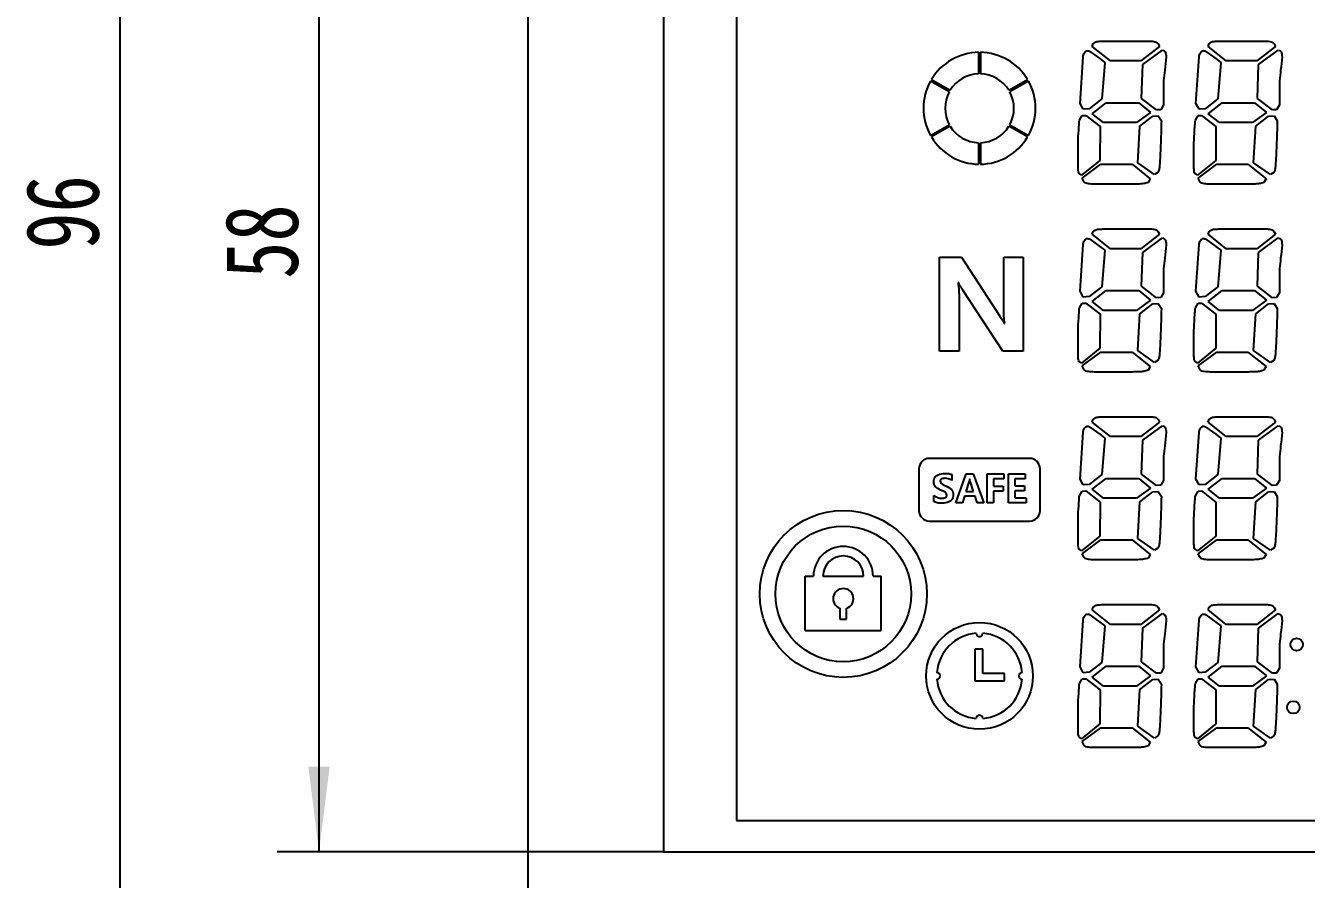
# Model space of a CAD drawing. Header units: millimetres. Extents: x 455 to 753, y 132 to 292.
# Drawn here: x 455.5 to 516.8, y 203 to 243.9 of the extents above; entities that cross this region are included whole.
import ezdxf

# ---------------------------------------------------------------- set-up
doc = ezdxf.new("R2010")
doc.units = ezdxf.units.MM
doc.layers.add('标注层', color=150, linetype='Continuous', lineweight=25)
doc.styles.add('SLDTEXTSTYLE2', font='hyswlongfangsong.ttf')
doc.styles.get("Standard").update_dxf_attribs({"font": 'hyswlongfangsong.ttf'})
doc.dimstyles.new('SLDDIMSTYLE1', dxfattribs={"dimtxt": 3.5, "dimasz": 4.08, "dimexe": 0, "dimexo": 0.0625, "dimgap": 0.875, "dimtad": 2, "dimrnd": 1e-09, "dimzin": 12, "dimdsep": 46, "dimtxsty": 'SLDTEXTSTYLE2', "dimsah": 1, "dimcen": 0.09, "dimadec": 0, "dimazin": 3, "dimtfac": 1, "dimtofl": 0, "dimtmove": 0, "dimatfit": 3, "dimfxl": 0, "dimfrac": 2, "dimtolj": 1, "dimtzin": 12, "dimarcsym": 0})
doc.dimstyles.new('SLDDIMSTYLE2', dxfattribs={"dimtxt": 0.18, "dimasz": 4.08, "dimexe": 0, "dimexo": 0.0625, "dimgap": 0, "dimtad": 0, "dimtih": 1, "dimtoh": 1, "dimdec": 0, "dimrnd": 1e-09, "dimzin": 0, "dimdsep": 46, "dimtxsty": 'Standard', "dimsah": 1, "dimcen": 0.09, "dimadec": 0, "dimazin": 0, "dimtfac": 4.08, "dimtdec": 0, "dimtofl": 0, "dimtmove": 0, "dimatfit": 3, "dimfxl": 0, "dimfrac": 2, "dimtolj": 1, "dimtzin": 0, "dimarcsym": 0})

# ---------------------------------------------------------------- blocks, each defined once
blk = doc.blocks.new('_D_1')
at = {"layer": '标注层'}
for p, q in [((479.545, 277.312), (458.004, 277.312)), ((460.004, 277.312), (460.004, 181.312)), ((479.545, 181.312), (458.004, 181.312))]:
    blk.add_line(p, q, dxfattribs=at)
for points in [[(460.004, 277.312), (459.496, 273.232), (460.512, 273.232)], [(460.004, 181.312), (460.512, 185.392), (459.496, 185.392)]]:
    blk.add_solid(points, dxfattribs=at)
at = {"layer": '标注层', "insert": (455.492, 233.171), "char_height": 3.5, "attachment_point": 1, "rotation": 90, "style": 'SLDTEXTSTYLE2'}
blk.add_mtext('96', dxfattribs=at)
blk = doc.blocks.new('_D_3')
at = {"layer": '标注层'}
for p, q in [((486.045, 262.312), (467.545, 262.312)), ((469.545, 262.312), (469.545, 204.312)), ((486.045, 204.312), (467.545, 204.312))]:
    blk.add_line(p, q, dxfattribs=at)
for points in [[(469.545, 262.312), (469.037, 258.232), (470.053, 258.232)], [(469.545, 204.312), (470.053, 208.392), (469.037, 208.392)]]:
    blk.add_solid(points, dxfattribs=at)
at = {"layer": '标注层', "insert": (465.033, 231.778), "char_height": 3.5, "attachment_point": 1, "rotation": 90, "style": 'SLDTEXTSTYLE2'}
blk.add_mtext('58', dxfattribs=at)

msp = doc.modelspace()

# ---------------------------------------------------------------- linework, layer by layer
at = {"color": 7, "linetype": 'Continuous', "lineweight": 25}
for p, q in [((479.545, 277.312), (479.545, 181.312)), ((486.045, 262.312), (486.045, 204.312)), ((489.545, 260.812), (489.545, 205.812)), ((506.576, 242.916), (506.631, 243.05)), ((507.158, 243.169), (509.365, 243.169)), ((509.743, 243.035), (509.807, 242.911)), ((512.128, 242.916), (512.183, 243.05)), ((512.71, 243.169), (514.917, 243.169)), ((515.295, 243.035), (515.359, 242.911)), ((501.143, 241.601), (501.143, 242.632)), ((501.225, 242.632), (501.225, 241.601)), ((505.997, 240.184), (506.147, 242.423)), ((506.47, 242.675), (506.948, 242.328)), ((507.451, 242.216), (506.576, 242.916)), ((506.948, 242.328), (507.188, 242.148)), ((509.807, 242.911), (508.912, 242.216)), ((509.002, 242.042), (509.944, 242.74)), ((509.944, 242.74), (510.002, 242.715)), ((511.549, 240.184), (511.7, 242.423)), ((512.023, 242.675), (512.5, 242.328)), ((513.003, 242.216), (512.128, 242.916)), ((512.5, 242.328), (512.74, 242.148)), ((515.359, 242.911), (514.465, 242.216)), ((514.554, 242.042), (515.496, 242.74)), ((515.496, 242.74), (515.554, 242.715)), ((507.188, 242.148), (507.045, 240.399)), ((508.912, 242.216), (507.451, 242.216)), ((508.949, 240.42), (509.002, 242.042)), ((512.74, 242.148), (512.597, 240.399)), ((514.465, 242.216), (513.003, 242.216)), ((514.502, 240.42), (514.554, 242.042)), ((499.735, 240.74), (498.842, 241.256)), ((498.883, 241.327), (499.776, 240.812)), ((502.592, 240.812), (503.485, 241.327)), ((503.526, 241.256), (502.633, 240.74)), ((509.997, 241.269), (509.997, 240.114)), ((515.549, 241.269), (515.549, 240.114)), ((506.149, 239.902), (505.997, 240.184)), ((506.438, 239.923), (506.149, 239.902)), ((507.045, 240.399), (506.438, 239.923)), ((506.58, 239.69), (507.249, 240.216)), ((507.249, 240.216), (508.811, 240.216)), ((508.811, 240.216), (509.378, 239.752)), ((509.667, 239.873), (508.949, 240.42)), ((509.863, 239.883), (509.667, 239.873)), ((509.997, 240.114), (509.863, 239.883)), ((511.701, 239.902), (511.549, 240.184)), ((511.99, 239.923), (511.701, 239.902)), ((512.597, 240.399), (511.99, 239.923)), ((512.133, 239.69), (512.801, 240.216)), ((512.801, 240.216), (514.363, 240.216)), ((514.363, 240.216), (514.93, 239.752)), ((515.219, 239.873), (514.502, 240.42)), ((515.416, 239.883), (515.219, 239.873)), ((515.549, 240.114), (515.416, 239.883)), ((505.97, 239.385), (506.1, 239.606)), ((506.1, 239.606), (506.269, 239.611)), ((506.269, 239.611), (506.957, 239.078)), ((507.128, 239.264), (506.58, 239.69)), ((508.71, 239.264), (507.128, 239.264)), ((509.378, 239.752), (508.71, 239.264)), ((508.868, 239.094), (509.478, 239.572)), ((509.478, 239.572), (509.741, 239.587)), ((509.741, 239.587), (509.894, 239.35)), ((511.523, 239.385), (511.652, 239.606)), ((511.652, 239.606), (511.822, 239.611)), ((511.822, 239.611), (512.509, 239.078)), ((512.68, 239.264), (512.133, 239.69)), ((514.262, 239.264), (512.68, 239.264)), ((514.93, 239.752), (514.262, 239.264)), ((514.42, 239.094), (515.03, 239.572)), ((515.03, 239.572), (515.294, 239.587)), ((515.294, 239.587), (515.447, 239.35)), ((498.842, 238.647), (499.735, 239.162)), ((499.776, 239.091), (498.883, 238.575)), ((503.485, 238.575), (502.592, 239.091)), ((502.633, 239.162), (503.526, 238.647)), ((506.957, 239.078), (506.949, 237.452)), ((508.759, 237.337), (508.868, 239.094)), ((512.509, 239.078), (512.502, 237.452)), ((514.311, 237.337), (514.42, 239.094)), ((501.143, 237.27), (501.143, 238.302)), ((501.225, 238.302), (501.225, 237.27)), ((505.902, 237.2), (505.902, 238.285)), ((511.454, 237.2), (511.454, 238.285)), ((506.949, 237.452), (506.072, 236.739)), ((512.502, 237.452), (511.624, 236.739)), ((506.098, 236.6), (507.002, 237.264)), ((507.002, 237.264), (508.488, 237.264)), ((508.488, 237.264), (509.357, 236.572)), ((509.569, 236.769), (508.759, 237.337)), ((509.729, 236.87), (509.569, 236.769)), ((511.651, 236.6), (512.554, 237.264)), ((512.554, 237.264), (514.041, 237.264)), ((514.041, 237.264), (514.91, 236.572)), ((515.121, 236.769), (514.311, 237.337)), ((515.282, 236.87), (515.121, 236.769)), ((506.072, 236.739), (505.96, 236.804)), ((506.194, 236.417), (506.098, 236.6)), ((508.494, 236.312), (506.686, 236.312)), ((509.357, 236.572), (509.258, 236.398)), ((511.624, 236.739), (511.512, 236.804)), ((511.746, 236.417), (511.651, 236.6)), ((514.047, 236.312), (512.238, 236.312)), ((514.91, 236.572), (514.81, 236.398)), ((506.576, 233.916), (506.631, 234.05)), ((507.451, 233.216), (506.576, 233.916)), ((507.158, 234.169), (509.365, 234.169)), ((509.807, 233.911), (508.912, 233.216)), ((509.002, 233.042), (509.944, 233.74)), ((509.743, 234.035), (509.807, 233.911)), ((509.944, 233.74), (510.002, 233.715)), ((512.128, 233.916), (512.183, 234.05)), ((513.003, 233.216), (512.128, 233.916)), ((512.71, 234.169), (514.917, 234.169)), ((515.359, 233.911), (514.465, 233.216)), ((514.554, 233.042), (515.496, 233.74)), ((515.295, 234.035), (515.359, 233.911)), ((515.496, 233.74), (515.554, 233.715)), ((505.997, 231.184), (506.147, 233.423)), ((506.47, 233.675), (506.948, 233.328)), ((506.948, 233.328), (507.188, 233.148)), ((507.188, 233.148), (507.045, 231.399)), ((508.912, 233.216), (507.451, 233.216)), ((511.549, 231.184), (511.7, 233.423)), ((512.023, 233.675), (512.5, 233.328)), ((512.5, 233.328), (512.74, 233.148)), ((512.74, 233.148), (512.597, 231.399)), ((514.465, 233.216), (513.003, 233.216)), ((499.27, 228.316), (499.27, 232.816)), ((499.27, 232.816), (500.317, 232.816)), ((500.317, 232.816), (502.157, 229.987)), ((502.343, 230.251), (502.343, 232.816)), ((502.343, 232.816), (503.276, 232.816)), ((503.276, 232.816), (503.276, 228.316)), ((508.949, 231.42), (509.002, 233.042)), ((514.502, 231.42), (514.554, 233.042)), ((509.997, 232.269), (509.997, 231.114)), ((515.549, 232.269), (515.549, 231.114)), ((500.169, 231.594), (500.154, 231.594)), ((507.045, 231.399), (506.438, 230.923)), ((509.667, 230.873), (508.949, 231.42)), ((512.597, 231.399), (511.99, 230.923)), ((515.219, 230.873), (514.502, 231.42)), ((500.203, 230.876), (500.203, 228.316)), ((502.293, 228.316), (500.384, 231.228)), ((506.149, 230.902), (505.997, 231.184)), ((506.438, 230.923), (506.149, 230.902)), ((506.58, 230.69), (507.249, 231.216)), ((507.128, 230.264), (506.58, 230.69)), ((507.249, 231.216), (508.811, 231.216)), ((509.378, 230.752), (508.71, 230.264)), ((508.811, 231.216), (509.378, 230.752)), ((509.863, 230.883), (509.667, 230.873)), ((509.997, 231.114), (509.863, 230.883)), ((511.701, 230.902), (511.549, 231.184)), ((511.99, 230.923), (511.701, 230.902)), ((512.133, 230.69), (512.801, 231.216)), ((512.68, 230.264), (512.133, 230.69)), ((512.801, 231.216), (514.363, 231.216)), ((514.93, 230.752), (514.262, 230.264)), ((514.363, 231.216), (514.93, 230.752)), ((515.416, 230.883), (515.219, 230.873)), ((515.549, 231.114), (515.416, 230.883)), ((505.97, 230.385), (506.1, 230.606)), ((506.1, 230.606), (506.269, 230.611)), ((506.269, 230.611), (506.957, 230.078)), ((506.957, 230.078), (506.949, 228.452)), ((508.71, 230.264), (507.128, 230.264)), ((508.759, 228.337), (508.868, 230.094)), ((508.868, 230.094), (509.478, 230.572)), ((509.478, 230.572), (509.741, 230.587)), ((509.741, 230.587), (509.894, 230.35)), ((511.523, 230.385), (511.652, 230.606)), ((511.652, 230.606), (511.822, 230.611)), ((511.822, 230.611), (512.509, 230.078)), ((512.509, 230.078), (512.502, 228.452)), ((514.262, 230.264), (512.68, 230.264)), ((514.311, 228.337), (514.42, 230.094)), ((514.42, 230.094), (515.03, 230.572)), ((515.03, 230.572), (515.294, 230.587)), ((515.294, 230.587), (515.447, 230.35)), ((502.38, 229.629), (502.395, 229.629)), ((505.902, 228.2), (505.902, 229.285)), ((511.454, 228.2), (511.454, 229.285)), ((500.203, 228.316), (499.27, 228.316)), ((503.276, 228.316), (502.293, 228.316)), ((506.949, 228.452), (506.072, 227.739)), ((506.098, 227.6), (507.002, 228.264)), ((507.002, 228.264), (508.488, 228.264)), ((508.488, 228.264), (509.357, 227.572)), ((509.569, 227.769), (508.759, 228.337)), ((512.502, 228.452), (511.624, 227.739)), ((511.651, 227.6), (512.554, 228.264)), ((512.554, 228.264), (514.041, 228.264)), ((514.041, 228.264), (514.91, 227.572)), ((515.121, 227.769), (514.311, 228.337)), ((506.072, 227.739), (505.96, 227.804)), ((509.729, 227.87), (509.569, 227.769)), ((511.624, 227.739), (511.512, 227.804)), ((515.282, 227.87), (515.121, 227.769)), ((506.194, 227.417), (506.098, 227.6)), ((508.494, 227.312), (506.686, 227.312)), ((509.357, 227.572), (509.258, 227.398)), ((511.746, 227.417), (511.651, 227.6)), ((514.047, 227.312), (512.238, 227.312)), ((514.91, 227.572), (514.81, 227.398)), ((507.158, 225.169), (509.365, 225.169)), ((512.71, 225.169), (514.917, 225.169)), ((506.47, 224.675), (506.948, 224.328)), ((506.576, 224.916), (506.631, 225.05)), ((507.451, 224.216), (506.576, 224.916)), ((509.807, 224.911), (508.912, 224.216)), ((509.002, 224.042), (509.944, 224.74)), ((509.743, 225.035), (509.807, 224.911)), ((509.944, 224.74), (510.002, 224.715)), ((512.023, 224.675), (512.5, 224.328)), ((512.128, 224.916), (512.183, 225.05)), ((513.003, 224.216), (512.128, 224.916)), ((515.359, 224.911), (514.465, 224.216)), ((514.554, 224.042), (515.496, 224.74)), ((515.295, 225.035), (515.359, 224.911)), ((515.496, 224.74), (515.554, 224.715)), ((505.997, 222.184), (506.147, 224.423)), ((506.948, 224.328), (507.188, 224.148)), ((507.188, 224.148), (507.045, 222.399)), ((508.912, 224.216), (507.451, 224.216)), ((508.949, 222.42), (509.002, 224.042)), ((511.549, 222.184), (511.7, 224.423)), ((512.5, 224.328), (512.74, 224.148)), ((512.74, 224.148), (512.597, 222.399)), ((514.465, 224.216), (513.003, 224.216)), ((514.502, 222.42), (514.554, 224.042)), ((503.584, 223.17), (498.784, 223.17)), ((509.997, 223.269), (509.997, 222.114)), ((515.549, 223.269), (515.549, 222.114)), ((498.284, 222.67), (498.284, 220.67)), ((499.86, 222.401), (499.86, 222.115)), ((500.048, 221.039), (500.543, 222.439)), ((500.543, 222.439), (500.884, 222.439)), ((500.884, 222.439), (501.397, 221.039)), ((501.55, 221.039), (501.55, 222.439)), ((501.55, 222.439), (502.353, 222.439)), ((501.85, 222.2), (501.85, 221.841)), ((502.353, 222.2), (501.85, 222.2)), ((502.353, 222.439), (502.353, 222.2)), ((502.575, 222.439), (503.377, 222.439)), ((502.575, 221.039), (502.575, 222.439)), ((502.876, 222.2), (502.876, 221.858)), ((503.377, 222.2), (502.876, 222.2)), ((503.377, 222.439), (503.377, 222.2)), ((504.084, 220.67), (504.084, 222.67)), ((506.149, 221.902), (505.997, 222.184)), ((507.045, 222.399), (506.438, 221.923)), ((506.58, 221.69), (507.249, 222.216)), ((507.249, 222.216), (508.811, 222.216)), ((508.811, 222.216), (509.378, 221.752)), ((509.667, 221.873), (508.949, 222.42)), ((509.997, 222.114), (509.863, 221.883)), ((511.701, 221.902), (511.549, 222.184)), ((512.597, 222.399), (511.99, 221.923)), ((512.133, 221.69), (512.801, 222.216)), ((512.801, 222.216), (514.363, 222.216)), ((514.363, 222.216), (514.93, 221.752)), ((515.219, 221.873), (514.502, 222.42)), ((515.549, 222.114), (515.416, 221.883)), ((500.69, 222.08), (500.533, 221.585)), ((500.533, 221.585), (500.902, 221.585)), ((500.902, 221.585), (500.735, 222.076)), ((501.85, 221.841), (502.318, 221.841)), ((501.857, 221.602), (501.857, 221.039)), ((502.318, 221.602), (501.857, 221.602)), ((502.318, 221.841), (502.318, 221.602)), ((502.876, 221.858), (503.343, 221.858)), ((502.882, 221.619), (502.882, 221.278)), ((503.343, 221.619), (502.882, 221.619)), ((503.343, 221.858), (503.343, 221.619)), ((505.97, 221.385), (506.1, 221.606)), ((506.1, 221.606), (506.269, 221.611)), ((506.438, 221.923), (506.149, 221.902)), ((506.269, 221.611), (506.957, 221.078)), ((507.128, 221.264), (506.58, 221.69)), ((509.378, 221.752), (508.71, 221.264)), ((508.868, 221.094), (509.478, 221.572)), ((509.478, 221.572), (509.741, 221.587)), ((509.863, 221.883), (509.667, 221.873)), ((509.741, 221.587), (509.894, 221.35)), ((511.523, 221.385), (511.652, 221.606)), ((511.652, 221.606), (511.822, 221.611)), ((511.99, 221.923), (511.701, 221.902)), ((511.822, 221.611), (512.509, 221.078)), ((512.68, 221.264), (512.133, 221.69)), ((514.93, 221.752), (514.262, 221.264)), ((514.42, 221.094), (515.03, 221.572)), ((515.03, 221.572), (515.294, 221.587)), ((515.416, 221.883), (515.219, 221.873)), ((515.294, 221.587), (515.447, 221.35)), ((498.989, 221.099), (498.989, 221.397)), ((500.367, 221.039), (500.048, 221.039)), ((500.468, 221.363), (500.367, 221.039)), ((500.972, 221.363), (500.468, 221.363)), ((501.076, 221.039), (500.972, 221.363)), ((501.397, 221.039), (501.076, 221.039)), ((501.857, 221.039), (501.55, 221.039)), ((503.411, 221.039), (502.575, 221.039)), ((502.882, 221.278), (503.411, 221.278)), ((503.411, 221.278), (503.411, 221.039)), ((506.957, 221.078), (506.949, 219.452)), ((508.71, 221.264), (507.128, 221.264)), ((508.759, 219.337), (508.868, 221.094)), ((512.509, 221.078), (512.502, 219.452)), ((514.262, 221.264), (512.68, 221.264)), ((514.311, 219.337), (514.42, 221.094)), ((505.902, 219.2), (505.902, 220.285)), ((511.454, 219.2), (511.454, 220.285)), ((498.784, 220.17), (503.584, 220.17)), ((506.949, 219.452), (506.072, 218.739)), ((506.098, 218.6), (507.002, 219.264)), ((507.002, 219.264), (508.488, 219.264)), ((508.488, 219.264), (509.357, 218.572)), ((509.569, 218.769), (508.759, 219.337)), ((512.502, 219.452), (511.624, 218.739)), ((511.651, 218.6), (512.554, 219.264)), ((512.554, 219.264), (514.041, 219.264)), ((514.041, 219.264), (514.91, 218.572)), ((515.121, 218.769), (514.311, 219.337)), ((506.072, 218.739), (505.96, 218.804)), ((506.194, 218.417), (506.098, 218.6)), ((509.357, 218.572), (509.258, 218.398)), ((509.729, 218.87), (509.569, 218.769)), ((511.624, 218.739), (511.512, 218.804)), ((511.746, 218.417), (511.651, 218.6)), ((514.91, 218.572), (514.81, 218.398)), ((515.282, 218.87), (515.121, 218.769)), ((508.494, 218.312), (506.686, 218.312)), ((514.047, 218.312), (512.238, 218.312)), ((492.838, 214.922), (492.838, 217.522)), ((492.838, 217.522), (493.228, 217.522)), ((493.683, 217.522), (495.633, 217.522)), ((496.088, 217.522), (496.478, 217.522)), ((496.478, 214.922), (496.478, 217.522)), ((494.495, 215.99), (494.495, 215.47)), ((494.82, 215.47), (494.82, 215.99)), ((506.576, 215.916), (506.631, 216.05)), ((507.158, 216.169), (509.365, 216.169)), ((509.743, 216.035), (509.807, 215.911)), ((512.128, 215.916), (512.183, 216.05)), ((512.71, 216.169), (514.917, 216.169)), ((515.295, 216.035), (515.359, 215.911)), ((494.495, 215.47), (494.82, 215.47)), ((505.997, 213.184), (506.147, 215.423)), ((506.47, 215.675), (506.948, 215.328)), ((507.451, 215.216), (506.576, 215.916)), ((509.807, 215.911), (508.912, 215.216)), ((509.002, 215.042), (509.944, 215.74)), ((509.944, 215.74), (510.002, 215.715)), ((511.549, 213.184), (511.7, 215.423)), ((512.023, 215.675), (512.5, 215.328)), ((513.003, 215.216), (512.128, 215.916)), ((515.359, 215.911), (514.465, 215.216)), ((514.554, 215.042), (515.496, 215.74)), ((515.496, 215.74), (515.554, 215.715)), ((492.838, 214.922), (496.478, 214.922)), ((506.948, 215.328), (507.188, 215.148)), ((507.188, 215.148), (507.045, 213.399)), ((508.912, 215.216), (507.451, 215.216)), ((508.949, 213.42), (509.002, 215.042)), ((512.5, 215.328), (512.74, 215.148)), ((512.74, 215.148), (512.597, 213.399)), ((514.465, 215.216), (513.003, 215.216)), ((514.502, 213.42), (514.554, 215.042)), ((509.997, 214.269), (509.997, 213.114)), ((515.549, 214.269), (515.549, 213.114)), ((500.961, 214.032), (500.961, 212.519)), ((501.341, 214.032), (500.961, 214.032)), ((501.341, 212.87), (501.341, 214.032)), ((506.149, 212.902), (505.997, 213.184)), ((506.438, 212.923), (506.149, 212.902)), ((507.045, 213.399), (506.438, 212.923)), ((506.58, 212.69), (507.249, 213.216)), ((507.249, 213.216), (508.811, 213.216)), ((508.811, 213.216), (509.378, 212.752)), ((509.667, 212.873), (508.949, 213.42)), ((509.863, 212.883), (509.667, 212.873)), ((509.997, 213.114), (509.863, 212.883)), ((511.701, 212.902), (511.549, 213.184)), ((511.99, 212.923), (511.701, 212.902)), ((512.597, 213.399), (511.99, 212.923)), ((512.133, 212.69), (512.801, 213.216)), ((512.801, 213.216), (514.363, 213.216)), ((514.363, 213.216), (514.93, 212.752)), ((515.219, 212.873), (514.502, 213.42)), ((515.416, 212.883), (515.219, 212.873)), ((515.549, 213.114), (515.416, 212.883)), ((500.961, 212.519), (502.373, 212.519)), ((502.373, 212.87), (501.341, 212.87)), ((502.373, 212.519), (502.373, 212.87)), ((505.97, 212.385), (506.1, 212.606)), ((506.1, 212.606), (506.269, 212.611)), ((506.269, 212.611), (506.957, 212.078)), ((507.128, 212.264), (506.58, 212.69)), ((509.378, 212.752), (508.71, 212.264)), ((508.868, 212.094), (509.478, 212.572)), ((509.478, 212.572), (509.741, 212.587)), ((509.741, 212.587), (509.894, 212.35)), ((511.523, 212.385), (511.652, 212.606)), ((511.652, 212.606), (511.822, 212.611)), ((511.822, 212.611), (512.509, 212.078)), ((512.68, 212.264), (512.133, 212.69)), ((514.93, 212.752), (514.262, 212.264)), ((514.42, 212.094), (515.03, 212.572)), ((515.03, 212.572), (515.294, 212.587)), ((515.294, 212.587), (515.447, 212.35)), ((506.957, 212.078), (506.949, 210.452)), ((508.71, 212.264), (507.128, 212.264)), ((508.759, 210.337), (508.868, 212.094)), ((512.509, 212.078), (512.502, 210.452)), ((514.262, 212.264), (512.68, 212.264)), ((514.311, 210.337), (514.42, 212.094)), ((505.902, 210.2), (505.902, 211.285)), ((511.454, 210.2), (511.454, 211.285)), ((506.949, 210.452), (506.072, 209.739)), ((512.502, 210.452), (511.624, 209.739)), ((506.098, 209.6), (507.002, 210.264)), ((507.002, 210.264), (508.488, 210.264)), ((508.488, 210.264), (509.357, 209.572)), ((509.569, 209.769), (508.759, 210.337)), ((509.729, 209.87), (509.569, 209.769)), ((511.651, 209.6), (512.554, 210.264)), ((512.554, 210.264), (514.041, 210.264)), ((514.041, 210.264), (514.91, 209.572)), ((515.121, 209.769), (514.311, 210.337)), ((515.282, 209.87), (515.121, 209.769)), ((506.072, 209.739), (505.96, 209.804)), ((506.194, 209.417), (506.098, 209.6)), ((508.494, 209.312), (506.686, 209.312)), ((509.357, 209.572), (509.258, 209.398)), ((511.624, 209.739), (511.512, 209.804)), ((511.746, 209.417), (511.651, 209.6)), ((514.047, 209.312), (512.238, 209.312)), ((514.91, 209.572), (514.81, 209.398)), ((489.545, 205.812), (534.545, 205.812)), ((486.045, 204.312), (538.045, 204.312))]:
    msp.add_line(p, q, dxfattribs=at)
for centre, radius in [((494.658, 216.677), 4), ((494.658, 216.677), 3.25), ((501.184, 212.75), 2.557), ((516.374, 214.253), 0.3), ((516.212, 211.24), 0.3)]:
    msp.add_circle(centre, radius, dxfattribs=at)
for centre, radius, start, end in [((501.184, 239.951), 2.681, 90.88151, 149.11849), ((501.184, 239.951), 2.681, 30.88151, 89.11849), ((501.184, 239.951), 2.681, 150.88151, 209.11849), ((501.184, 239.951), 1.65, 91.43254, 148.56746), ((501.184, 239.951), 1.65, 31.43254, 88.56746), ((501.184, 239.951), 2.681, 330.88151, 29.11849), ((501.184, 239.951), 1.65, 151.43254, 208.56746), ((501.184, 239.951), 1.65, 331.43254, 28.56746), ((501.184, 239.951), 1.65, 211.43254, 268.56746), ((501.184, 239.951), 1.65, 271.43254, 328.56746), ((501.184, 239.951), 2.681, 210.88151, 269.11849), ((501.184, 239.951), 2.681, 270.88151, 329.11849), ((498.784, 222.67), 0.5, 90, 180), ((503.584, 222.67), 0.5, 0, 90), ((498.784, 220.67), 0.5, 180, 270), ((503.584, 220.67), 0.5, 270, 0), ((494.658, 217.522), 1.43, 0, 180), ((494.658, 217.522), 0.975, 0, 180), ((494.658, 216.449), 0.487, 289.47122, 250.52878), ((501.184, 212.75), 2.046, 94.61022, 175.38978), ((501.184, 214.796), 0.165, 182.30511, 357.69489), ((501.184, 212.75), 2.046, 4.61022, 85.38978), ((499.138, 212.75), 0.165, 272.30511, 87.69489), ((503.23, 212.75), 0.165, 92.30511, 267.69489), ((501.184, 212.75), 2.046, 184.61022, 265.38978), ((501.184, 212.75), 2.046, 274.61022, 355.38978), ((501.184, 210.704), 0.165, 2.30511, 177.69489)]:
    msp.add_arc(centre, radius, start, end, dxfattribs=at)
for points, knots in [([(506.631, 243.05), (506.672, 243.082), (506.754, 243.147), (506.944, 243.162), (507.077, 243.166), (507.158, 243.169)], [0, 0, 0, 0, 0.274315, 0.556493, 1, 1, 1, 1]), ([(509.365, 243.169), (509.443, 243.166), (509.552, 243.162), (509.686, 243.11), (509.724, 243.06), (509.743, 243.035)], [0, 0, 0, 0, 0.559363, 0.780636, 1, 1, 1, 1]), ([(512.183, 243.05), (512.224, 243.082), (512.306, 243.147), (512.496, 243.162), (512.629, 243.166), (512.71, 243.169)], [0, 0, 0, 0, 0.274315, 0.556493, 1, 1, 1, 1]), ([(514.917, 243.169), (514.995, 243.166), (515.104, 243.162), (515.239, 243.11), (515.276, 243.06), (515.295, 243.035)], [0, 0, 0, 0, 0.559363, 0.780636, 1, 1, 1, 1]), ([(506.147, 242.423), (506.156, 242.472), (506.172, 242.56), (506.227, 242.629), (506.252, 242.66)], [0, 0, 0, 0, 0.55918, 1, 1, 1, 1]), ([(506.252, 242.66), (506.269, 242.677), (506.3, 242.707), (506.343, 242.712), (506.362, 242.715)], [0, 0, 0, 0, 0.559055, 1, 1, 1, 1]), ([(506.362, 242.715), (506.383, 242.712), (506.423, 242.706), (506.456, 242.684), (506.47, 242.675)], [0, 0, 0, 0, 0.557921, 1, 1, 1, 1]), ([(510.121, 242.408), (510.1, 242.195), (510.063, 241.815), (510.017, 241.435), (509.997, 241.269)], [0, 0, 0, 0, 0.559951, 1, 1, 1, 1]), ([(510.002, 242.715), (510.028, 242.696), (510.082, 242.657), (510.115, 242.541), (510.119, 242.459), (510.121, 242.408)], [0, 0, 0, 0, 0.277769, 0.559547, 1, 1, 1, 1]), ([(511.7, 242.423), (511.709, 242.472), (511.725, 242.56), (511.78, 242.629), (511.804, 242.66)], [0, 0, 0, 0, 0.55918, 1, 1, 1, 1]), ([(511.804, 242.66), (511.821, 242.677), (511.853, 242.707), (511.895, 242.712), (511.914, 242.715)], [0, 0, 0, 0, 0.559055, 1, 1, 1, 1]), ([(511.914, 242.715), (511.936, 242.712), (511.975, 242.706), (512.008, 242.684), (512.023, 242.675)], [0, 0, 0, 0, 0.557921, 1, 1, 1, 1]), ([(515.673, 242.408), (515.652, 242.195), (515.616, 241.815), (515.57, 241.435), (515.549, 241.269)], [0, 0, 0, 0, 0.559951, 1, 1, 1, 1]), ([(515.554, 242.715), (515.581, 242.696), (515.634, 242.657), (515.668, 242.541), (515.671, 242.459), (515.673, 242.408)], [0, 0, 0, 0, 0.277769, 0.559547, 1, 1, 1, 1]), ([(505.902, 238.285), (505.912, 238.49), (505.925, 238.777), (505.948, 239.143), (505.963, 239.304), (505.97, 239.385)], [0, 0, 0, 0, 0.560112, 0.780161, 1, 1, 1, 1]), ([(509.894, 239.35), (509.89, 239.15), (509.882, 238.75), (509.856, 238.192), (509.839, 237.677), (509.817, 237.363), (509.807, 237.206)], [0, 0, 0, 0, 0.279977, 0.56002, 0.780055, 1, 1, 1, 1]), ([(511.454, 238.285), (511.464, 238.49), (511.478, 238.777), (511.5, 239.143), (511.515, 239.304), (511.523, 239.385)], [0, 0, 0, 0, 0.560112, 0.780161, 1, 1, 1, 1]), ([(515.447, 239.35), (515.443, 239.15), (515.435, 238.75), (515.409, 238.192), (515.391, 237.677), (515.37, 237.363), (515.359, 237.206)], [0, 0, 0, 0, 0.279977, 0.56002, 0.780055, 1, 1, 1, 1]), ([(505.96, 236.804), (505.944, 236.838), (505.91, 236.907), (505.905, 237.044), (505.903, 237.141), (505.902, 237.2)], [0, 0, 0, 0, 0.276534, 0.558593, 1, 1, 1, 1]), ([(509.807, 237.206), (509.802, 237.141), (509.793, 237.025), (509.749, 236.917), (509.729, 236.87)], [0, 0, 0, 0, 0.55934, 1, 1, 1, 1]), ([(511.512, 236.804), (511.496, 236.838), (511.463, 236.907), (511.457, 237.044), (511.455, 237.141), (511.454, 237.2)], [0, 0, 0, 0, 0.2765342, 0.5585926, 1, 1, 1, 1]), ([(515.359, 237.206), (515.354, 237.141), (515.345, 237.025), (515.301, 236.917), (515.282, 236.87)], [0, 0, 0, 0, 0.55934, 1, 1, 1, 1]), ([(506.686, 236.312), (506.59, 236.315), (506.456, 236.319), (506.282, 236.345), (506.223, 236.393), (506.194, 236.417)], [0, 0, 0, 0, 0.562598, 0.783601, 1, 1, 1, 1]), ([(509.258, 236.398), (509.189, 236.376), (509.052, 236.331), (508.793, 236.317), (508.607, 236.314), (508.494, 236.312)], [0, 0, 0, 0, 0.278674, 0.559171, 1, 1, 1, 1]), ([(512.238, 236.312), (512.142, 236.315), (512.009, 236.319), (511.834, 236.345), (511.775, 236.393), (511.746, 236.417)], [0, 0, 0, 0, 0.562598, 0.783601, 1, 1, 1, 1]), ([(514.81, 236.398), (514.741, 236.376), (514.604, 236.331), (514.345, 236.317), (514.16, 236.314), (514.047, 236.312)], [0, 0, 0, 0, 0.2786743, 0.5591706, 1, 1, 1, 1]), ([(506.631, 234.05), (506.672, 234.082), (506.754, 234.147), (506.944, 234.162), (507.077, 234.166), (507.158, 234.169)], [0, 0, 0, 0, 0.274315, 0.556493, 1, 1, 1, 1]), ([(509.365, 234.169), (509.443, 234.166), (509.552, 234.162), (509.686, 234.11), (509.724, 234.06), (509.743, 234.035)], [0, 0, 0, 0, 0.559363, 0.780636, 1, 1, 1, 1]), ([(512.183, 234.05), (512.224, 234.082), (512.306, 234.147), (512.496, 234.162), (512.629, 234.166), (512.71, 234.169)], [0, 0, 0, 0, 0.274315, 0.556493, 1, 1, 1, 1]), ([(514.917, 234.169), (514.995, 234.166), (515.104, 234.162), (515.239, 234.11), (515.276, 234.06), (515.295, 234.035)], [0, 0, 0, 0, 0.559363, 0.780636, 1, 1, 1, 1]), ([(506.147, 233.423), (506.156, 233.472), (506.172, 233.56), (506.227, 233.629), (506.252, 233.66)], [0, 0, 0, 0, 0.55918, 1, 1, 1, 1]), ([(506.252, 233.66), (506.269, 233.677), (506.3, 233.707), (506.343, 233.712), (506.362, 233.715)], [0, 0, 0, 0, 0.559055, 1, 1, 1, 1]), ([(506.362, 233.715), (506.383, 233.712), (506.423, 233.706), (506.456, 233.684), (506.47, 233.675)], [0, 0, 0, 0, 0.557921, 1, 1, 1, 1]), ([(510.121, 233.408), (510.1, 233.195), (510.063, 232.815), (510.017, 232.435), (509.997, 232.269)], [0, 0, 0, 0, 0.559951, 1, 1, 1, 1]), ([(510.002, 233.715), (510.028, 233.696), (510.082, 233.657), (510.115, 233.541), (510.119, 233.459), (510.121, 233.408)], [0, 0, 0, 0, 0.277769, 0.559547, 1, 1, 1, 1]), ([(511.7, 233.423), (511.709, 233.472), (511.725, 233.56), (511.78, 233.629), (511.804, 233.66)], [0, 0, 0, 0, 0.55918, 1, 1, 1, 1]), ([(511.804, 233.66), (511.821, 233.677), (511.853, 233.707), (511.895, 233.712), (511.914, 233.715)], [0, 0, 0, 0, 0.559055, 1, 1, 1, 1]), ([(511.914, 233.715), (511.936, 233.712), (511.975, 233.706), (512.008, 233.684), (512.023, 233.675)], [0, 0, 0, 0, 0.557921, 1, 1, 1, 1]), ([(515.673, 233.408), (515.652, 233.195), (515.616, 232.815), (515.57, 232.435), (515.549, 232.269)], [0, 0, 0, 0, 0.559951, 1, 1, 1, 1]), ([(515.554, 233.715), (515.581, 233.696), (515.634, 233.657), (515.668, 233.541), (515.671, 233.459), (515.673, 233.408)], [0, 0, 0, 0, 0.277769, 0.559547, 1, 1, 1, 1]), ([(500.154, 231.594), (500.172, 231.46), (500.203, 231.222), (500.203, 230.982), (500.203, 230.876)], [0, 0, 0, 0, 0.559771, 1, 1, 1, 1]), ([(500.384, 231.228), (500.341, 231.294), (500.264, 231.413), (500.198, 231.538), (500.169, 231.594)], [0, 0, 0, 0, 0.5600366, 1, 1, 1, 1]), ([(502.395, 229.629), (502.376, 229.744), (502.342, 229.95), (502.343, 230.159), (502.343, 230.251)], [0, 0, 0, 0, 0.5594726, 1, 1, 1, 1]), ([(505.902, 229.285), (505.912, 229.49), (505.925, 229.777), (505.948, 230.143), (505.963, 230.304), (505.97, 230.385)], [0, 0, 0, 0, 0.560112, 0.780161, 1, 1, 1, 1]), ([(509.894, 230.35), (509.89, 230.15), (509.882, 229.75), (509.856, 229.192), (509.839, 228.677), (509.817, 228.363), (509.807, 228.206)], [0, 0, 0, 0, 0.279977, 0.56002, 0.780055, 1, 1, 1, 1]), ([(511.454, 229.285), (511.464, 229.49), (511.478, 229.777), (511.5, 230.143), (511.515, 230.304), (511.523, 230.385)], [0, 0, 0, 0, 0.560112, 0.780161, 1, 1, 1, 1]), ([(515.447, 230.35), (515.443, 230.15), (515.435, 229.75), (515.409, 229.192), (515.391, 228.677), (515.37, 228.363), (515.359, 228.206)], [0, 0, 0, 0, 0.279977, 0.56002, 0.780055, 1, 1, 1, 1]), ([(502.157, 229.987), (502.2, 229.921), (502.276, 229.803), (502.349, 229.682), (502.38, 229.629)], [0, 0, 0, 0, 0.5600445, 1, 1, 1, 1]), ([(505.96, 227.804), (505.944, 227.838), (505.91, 227.907), (505.905, 228.044), (505.903, 228.141), (505.902, 228.2)], [0, 0, 0, 0, 0.276534, 0.558593, 1, 1, 1, 1]), ([(509.807, 228.206), (509.802, 228.141), (509.793, 228.025), (509.749, 227.917), (509.729, 227.87)], [0, 0, 0, 0, 0.55934, 1, 1, 1, 1]), ([(511.512, 227.804), (511.496, 227.838), (511.463, 227.907), (511.457, 228.044), (511.455, 228.141), (511.454, 228.2)], [0, 0, 0, 0, 0.2765342, 0.5585926, 1, 1, 1, 1]), ([(515.359, 228.206), (515.354, 228.141), (515.345, 228.025), (515.301, 227.917), (515.282, 227.87)], [0, 0, 0, 0, 0.55934, 1, 1, 1, 1]), ([(506.686, 227.312), (506.59, 227.315), (506.456, 227.319), (506.282, 227.345), (506.223, 227.393), (506.194, 227.417)], [0, 0, 0, 0, 0.562598, 0.783601, 1, 1, 1, 1]), ([(509.258, 227.398), (509.189, 227.376), (509.052, 227.331), (508.793, 227.317), (508.607, 227.314), (508.494, 227.312)], [0, 0, 0, 0, 0.278674, 0.559171, 1, 1, 1, 1]), ([(512.238, 227.312), (512.142, 227.315), (512.009, 227.319), (511.834, 227.345), (511.775, 227.393), (511.746, 227.417)], [0, 0, 0, 0, 0.562598, 0.783601, 1, 1, 1, 1]), ([(514.81, 227.398), (514.741, 227.376), (514.604, 227.331), (514.345, 227.317), (514.16, 227.314), (514.047, 227.312)], [0, 0, 0, 0, 0.278674, 0.559171, 1, 1, 1, 1]), ([(506.631, 225.05), (506.672, 225.082), (506.754, 225.147), (506.944, 225.162), (507.077, 225.166), (507.158, 225.169)], [0, 0, 0, 0, 0.274315, 0.556493, 1, 1, 1, 1]), ([(509.365, 225.169), (509.443, 225.166), (509.552, 225.162), (509.686, 225.11), (509.724, 225.06), (509.743, 225.035)], [0, 0, 0, 0, 0.559363, 0.780636, 1, 1, 1, 1]), ([(512.183, 225.05), (512.224, 225.082), (512.306, 225.147), (512.496, 225.162), (512.629, 225.166), (512.71, 225.169)], [0, 0, 0, 0, 0.274315, 0.556493, 1, 1, 1, 1]), ([(514.917, 225.169), (514.995, 225.166), (515.104, 225.162), (515.239, 225.11), (515.276, 225.06), (515.295, 225.035)], [0, 0, 0, 0, 0.559363, 0.780636, 1, 1, 1, 1]), ([(506.147, 224.423), (506.156, 224.472), (506.172, 224.56), (506.227, 224.629), (506.252, 224.66)], [0, 0, 0, 0, 0.55918, 1, 1, 1, 1]), ([(506.252, 224.66), (506.269, 224.677), (506.3, 224.707), (506.343, 224.712), (506.362, 224.715)], [0, 0, 0, 0, 0.559055, 1, 1, 1, 1]), ([(506.362, 224.715), (506.383, 224.712), (506.423, 224.706), (506.456, 224.684), (506.47, 224.675)], [0, 0, 0, 0, 0.557921, 1, 1, 1, 1]), ([(510.002, 224.715), (510.028, 224.696), (510.082, 224.657), (510.115, 224.541), (510.119, 224.459), (510.121, 224.408)], [0, 0, 0, 0, 0.277769, 0.559547, 1, 1, 1, 1]), ([(511.7, 224.423), (511.709, 224.472), (511.725, 224.56), (511.78, 224.629), (511.804, 224.66)], [0, 0, 0, 0, 0.55918, 1, 1, 1, 1]), ([(511.804, 224.66), (511.821, 224.677), (511.853, 224.707), (511.895, 224.712), (511.914, 224.715)], [0, 0, 0, 0, 0.559055, 1, 1, 1, 1]), ([(511.914, 224.715), (511.936, 224.712), (511.975, 224.706), (512.008, 224.684), (512.023, 224.675)], [0, 0, 0, 0, 0.557921, 1, 1, 1, 1]), ([(515.554, 224.715), (515.581, 224.696), (515.634, 224.657), (515.668, 224.541), (515.671, 224.459), (515.673, 224.408)], [0, 0, 0, 0, 0.277769, 0.559547, 1, 1, 1, 1]), ([(510.121, 224.408), (510.1, 224.195), (510.063, 223.815), (510.017, 223.435), (509.997, 223.269)], [0, 0, 0, 0, 0.559951, 1, 1, 1, 1]), ([(515.673, 224.408), (515.652, 224.195), (515.616, 223.815), (515.57, 223.435), (515.549, 223.269)], [0, 0, 0, 0, 0.559951, 1, 1, 1, 1]), ([(498.989, 222.052), (498.993, 222.099), (499, 222.193), (499.08, 222.314), (499.25, 222.433), (499.41, 222.447), (499.522, 222.456)], [0, 0, 0, 0, 0.187104, 0.373744, 0.56096, 1, 1, 1, 1]), ([(499.535, 222.217), (499.483, 222.214), (499.405, 222.209), (499.327, 222.158), (499.3, 222.113), (499.298, 222.087), (499.297, 222.074)], [0, 0, 0, 0, 0.499766, 0.749444, 0.874667, 1, 1, 1, 1]), ([(499.522, 222.456), (499.586, 222.454), (499.702, 222.452), (499.812, 222.417), (499.86, 222.401)], [0, 0, 0, 0, 0.560168, 1, 1, 1, 1]), ([(499.86, 222.115), (499.804, 222.148), (499.703, 222.208), (499.586, 222.214), (499.535, 222.217)], [0, 0, 0, 0, 0.559215, 1, 1, 1, 1]), ([(500.714, 222.2), (500.711, 222.177), (500.706, 222.137), (500.695, 222.097), (500.69, 222.08)], [0, 0, 0, 0, 0.559822, 1, 1, 1, 1]), ([(500.735, 222.076), (500.729, 222.099), (500.719, 222.14), (500.715, 222.181), (500.714, 222.2)], [0, 0, 0, 0, 0.559831, 1, 1, 1, 1]), ([(499.316, 221.654), (499.223, 221.701), (499.093, 221.767), (499, 221.931), (498.993, 222.011), (498.989, 222.052)], [0, 0, 0, 0, 0.558548, 0.779238, 1, 1, 1, 1]), ([(499.297, 222.074), (499.306, 222.041), (499.326, 221.974), (499.438, 221.915), (499.516, 221.88), (499.564, 221.858)], [0, 0, 0, 0, 0.275739, 0.556807, 1, 1, 1, 1]), ([(499.621, 221.41), (499.61, 221.448), (499.588, 221.524), (499.459, 221.59), (499.37, 221.63), (499.316, 221.654)], [0, 0, 0, 0, 0.2757302, 0.5567773, 1, 1, 1, 1]), ([(499.564, 221.858), (499.668, 221.811), (499.814, 221.744), (499.918, 221.566), (499.925, 221.478), (499.928, 221.434)], [0, 0, 0, 0, 0.559198, 0.779436, 1, 1, 1, 1]), ([(498.989, 221.397), (499.055, 221.354), (499.173, 221.275), (499.313, 221.265), (499.375, 221.261)], [0, 0, 0, 0, 0.559426, 1, 1, 1, 1]), ([(499.382, 221.022), (499.306, 221.024), (499.17, 221.028), (499.044, 221.077), (498.989, 221.099)], [0, 0, 0, 0, 0.560302, 1, 1, 1, 1]), ([(499.375, 221.261), (499.429, 221.263), (499.511, 221.267), (499.59, 221.323), (499.617, 221.37), (499.62, 221.397), (499.621, 221.41)], [0, 0, 0, 0, 0.499892, 0.749304, 0.874662, 1, 1, 1, 1]), ([(499.928, 221.434), (499.925, 221.385), (499.918, 221.288), (499.839, 221.16), (499.662, 221.04), (499.497, 221.029), (499.382, 221.022)], [0, 0, 0, 0, 0.187127, 0.373625, 0.560576, 1, 1, 1, 1]), ([(505.902, 220.285), (505.912, 220.49), (505.925, 220.777), (505.948, 221.143), (505.963, 221.304), (505.97, 221.385)], [0, 0, 0, 0, 0.560112, 0.780161, 1, 1, 1, 1]), ([(509.894, 221.35), (509.89, 221.15), (509.882, 220.75), (509.856, 220.192), (509.839, 219.677), (509.817, 219.363), (509.807, 219.206)], [0, 0, 0, 0, 0.279977, 0.56002, 0.780055, 1, 1, 1, 1]), ([(511.454, 220.285), (511.464, 220.49), (511.478, 220.777), (511.5, 221.143), (511.515, 221.304), (511.523, 221.385)], [0, 0, 0, 0, 0.560112, 0.780161, 1, 1, 1, 1]), ([(515.447, 221.35), (515.443, 221.15), (515.435, 220.75), (515.409, 220.192), (515.391, 219.677), (515.37, 219.363), (515.359, 219.206)], [0, 0, 0, 0, 0.279977, 0.56002, 0.780055, 1, 1, 1, 1]), ([(505.96, 218.804), (505.944, 218.838), (505.91, 218.907), (505.905, 219.044), (505.903, 219.141), (505.902, 219.2)], [0, 0, 0, 0, 0.276534, 0.558593, 1, 1, 1, 1]), ([(509.807, 219.206), (509.802, 219.141), (509.793, 219.025), (509.749, 218.917), (509.729, 218.87)], [0, 0, 0, 0, 0.55934, 1, 1, 1, 1]), ([(511.512, 218.804), (511.496, 218.838), (511.463, 218.907), (511.457, 219.044), (511.455, 219.141), (511.454, 219.2)], [0, 0, 0, 0, 0.2765342, 0.5585926, 1, 1, 1, 1]), ([(515.359, 219.206), (515.354, 219.141), (515.345, 219.025), (515.301, 218.917), (515.282, 218.87)], [0, 0, 0, 0, 0.55934, 1, 1, 1, 1]), ([(506.686, 218.312), (506.59, 218.315), (506.456, 218.319), (506.282, 218.345), (506.223, 218.393), (506.194, 218.417)], [0, 0, 0, 0, 0.562598, 0.783601, 1, 1, 1, 1]), ([(512.238, 218.312), (512.142, 218.315), (512.009, 218.319), (511.834, 218.345), (511.775, 218.393), (511.746, 218.417)], [0, 0, 0, 0, 0.562598, 0.783601, 1, 1, 1, 1]), ([(509.258, 218.398), (509.189, 218.376), (509.052, 218.331), (508.793, 218.317), (508.607, 218.314), (508.494, 218.312)], [0, 0, 0, 0, 0.278674, 0.559171, 1, 1, 1, 1]), ([(514.81, 218.398), (514.741, 218.376), (514.604, 218.331), (514.345, 218.317), (514.16, 218.314), (514.047, 218.312)], [0, 0, 0, 0, 0.278674, 0.559171, 1, 1, 1, 1]), ([(506.631, 216.05), (506.672, 216.082), (506.754, 216.147), (506.944, 216.162), (507.077, 216.166), (507.158, 216.169)], [0, 0, 0, 0, 0.274315, 0.556493, 1, 1, 1, 1]), ([(509.365, 216.169), (509.443, 216.166), (509.552, 216.162), (509.686, 216.11), (509.724, 216.06), (509.743, 216.035)], [0, 0, 0, 0, 0.5593628, 0.7806361, 1, 1, 1, 1]), ([(512.183, 216.05), (512.224, 216.082), (512.306, 216.147), (512.496, 216.162), (512.629, 216.166), (512.71, 216.169)], [0, 0, 0, 0, 0.274315, 0.556493, 1, 1, 1, 1]), ([(514.917, 216.169), (514.995, 216.166), (515.104, 216.162), (515.239, 216.11), (515.276, 216.06), (515.295, 216.035)], [0, 0, 0, 0, 0.559363, 0.780636, 1, 1, 1, 1]), ([(506.147, 215.423), (506.156, 215.472), (506.172, 215.56), (506.227, 215.629), (506.252, 215.66)], [0, 0, 0, 0, 0.55918, 1, 1, 1, 1]), ([(506.252, 215.66), (506.269, 215.677), (506.3, 215.707), (506.343, 215.712), (506.362, 215.715)], [0, 0, 0, 0, 0.559055, 1, 1, 1, 1]), ([(506.362, 215.715), (506.383, 215.712), (506.423, 215.706), (506.456, 215.684), (506.47, 215.675)], [0, 0, 0, 0, 0.557921, 1, 1, 1, 1]), ([(510.121, 215.408), (510.1, 215.195), (510.063, 214.815), (510.017, 214.435), (509.997, 214.269)], [0, 0, 0, 0, 0.559951, 1, 1, 1, 1]), ([(510.002, 215.715), (510.028, 215.696), (510.082, 215.657), (510.115, 215.541), (510.119, 215.459), (510.121, 215.408)], [0, 0, 0, 0, 0.277769, 0.559547, 1, 1, 1, 1]), ([(511.7, 215.423), (511.709, 215.472), (511.725, 215.56), (511.78, 215.629), (511.804, 215.66)], [0, 0, 0, 0, 0.55918, 1, 1, 1, 1]), ([(511.804, 215.66), (511.821, 215.677), (511.853, 215.707), (511.895, 215.712), (511.914, 215.715)], [0, 0, 0, 0, 0.559055, 1, 1, 1, 1]), ([(511.914, 215.715), (511.936, 215.712), (511.975, 215.706), (512.008, 215.684), (512.023, 215.675)], [0, 0, 0, 0, 0.5579208, 1, 1, 1, 1]), ([(515.673, 215.408), (515.652, 215.195), (515.616, 214.815), (515.57, 214.435), (515.549, 214.269)], [0, 0, 0, 0, 0.559951, 1, 1, 1, 1]), ([(515.554, 215.715), (515.581, 215.696), (515.634, 215.657), (515.668, 215.541), (515.671, 215.459), (515.673, 215.408)], [0, 0, 0, 0, 0.277769, 0.559547, 1, 1, 1, 1]), ([(505.902, 211.285), (505.912, 211.49), (505.925, 211.777), (505.948, 212.143), (505.963, 212.304), (505.97, 212.385)], [0, 0, 0, 0, 0.5601118, 0.7801606, 1, 1, 1, 1]), ([(509.894, 212.35), (509.89, 212.15), (509.882, 211.75), (509.856, 211.192), (509.839, 210.677), (509.817, 210.363), (509.807, 210.206)], [0, 0, 0, 0, 0.279977, 0.56002, 0.780055, 1, 1, 1, 1]), ([(511.454, 211.285), (511.464, 211.49), (511.478, 211.777), (511.5, 212.143), (511.515, 212.304), (511.523, 212.385)], [0, 0, 0, 0, 0.5601118, 0.7801606, 1, 1, 1, 1]), ([(515.447, 212.35), (515.443, 212.15), (515.435, 211.75), (515.409, 211.192), (515.391, 210.677), (515.37, 210.363), (515.359, 210.206)], [0, 0, 0, 0, 0.279977, 0.56002, 0.780055, 1, 1, 1, 1]), ([(505.96, 209.804), (505.944, 209.838), (505.91, 209.907), (505.905, 210.044), (505.903, 210.141), (505.902, 210.2)], [0, 0, 0, 0, 0.276534, 0.558593, 1, 1, 1, 1]), ([(509.807, 210.206), (509.802, 210.141), (509.793, 210.025), (509.749, 209.917), (509.729, 209.87)], [0, 0, 0, 0, 0.55934, 1, 1, 1, 1]), ([(511.512, 209.804), (511.496, 209.838), (511.463, 209.907), (511.457, 210.044), (511.455, 210.141), (511.454, 210.2)], [0, 0, 0, 0, 0.276534, 0.558593, 1, 1, 1, 1]), ([(515.359, 210.206), (515.354, 210.141), (515.345, 210.025), (515.301, 209.917), (515.282, 209.87)], [0, 0, 0, 0, 0.55934, 1, 1, 1, 1]), ([(506.686, 209.312), (506.59, 209.315), (506.456, 209.319), (506.282, 209.345), (506.223, 209.393), (506.194, 209.417)], [0, 0, 0, 0, 0.562598, 0.783601, 1, 1, 1, 1]), ([(509.258, 209.398), (509.189, 209.376), (509.052, 209.331), (508.793, 209.317), (508.607, 209.314), (508.494, 209.312)], [0, 0, 0, 0, 0.2786743, 0.5591706, 1, 1, 1, 1]), ([(512.238, 209.312), (512.142, 209.315), (512.009, 209.319), (511.834, 209.345), (511.775, 209.393), (511.746, 209.417)], [0, 0, 0, 0, 0.562598, 0.783601, 1, 1, 1, 1]), ([(514.81, 209.398), (514.741, 209.376), (514.604, 209.331), (514.345, 209.317), (514.16, 209.314), (514.047, 209.312)], [0, 0, 0, 0, 0.2786743, 0.5591706, 1, 1, 1, 1])]:
    msp.add_open_spline(points, degree=3, knots=knots, dxfattribs=at)

# ---------------------------------------------------------------- dimensions: what is measured, and where the dimension line sits
at = {"layer": '标注层'}
for base, p1, p2, picture, middle in [((460.004, 181.312), (479.545, 277.312), (479.545, 181.312), '_D_1', (460.004, 234.702)), ((469.545, 204.312), (486.045, 262.312), (486.045, 204.312), '_D_3', (469.545, 233.312))]:
    dim = msp.add_linear_dim(base=base, p1=p1, p2=p2, angle=90, dimstyle='SLDDIMSTYLE1', dxfattribs=at)
    dim.commit()
    dim.dimension.update_dxf_attribs({"geometry": picture, "text_midpoint": middle, "dimtype": 160})

# ---------------------------------------------------------------- leaders
at = {"color": 7, "linetype": 'Continuous', "lineweight": 0}
msp.add_leader([(500.651, 195.97), (561.697, 210.145)], dimstyle='SLDDIMSTYLE2', dxfattribs=at)

doc.saveas('drawing.dxf')
